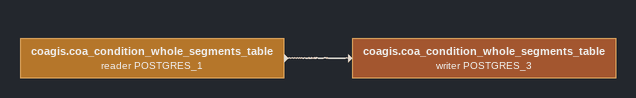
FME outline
coagis.coa_condition_whole_segments_table (reader POSTGRES_1)
    -> coagis.coa_condition_whole_segments_table (writer POSTGRES_3)
coagis.coa_condition_whole_segments_table (writer POSTGRES_3)
